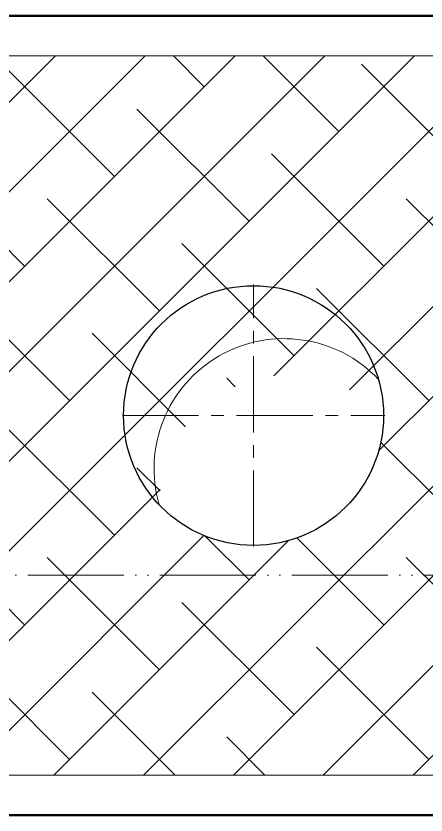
# Model space of a CAD drawing. Header units: millimetres. Extents: x 163705 to 1616509, y 81827 to 302547.
# Drawn here: x 253334 to 254359, y 148260 to 150260 of the extents above; entities that cross this region are included whole.
import ezdxf

# ---------------------------------------------------------------- set-up
doc = ezdxf.new("R2010")
doc.units = ezdxf.units.MM
doc.header["$LTSCALE"] = 10
doc.linetypes.add('ACAD_ISO05W100', pattern=[33, 24, -3, 0, -3, 0, -3])
doc.linetypes.add('CENTER2', pattern=[28.575, 19.05, -3.175, 3.175, -3.175])
for name, color, linetype, lineweight in [('1-中心线', 1, 'CENTER2', 0), ('1-剖面线', 8, 'Continuous', 0), ('1-双点线', 8, 'ACAD_ISO05W100', 0), ('1-填充', 8, 'Continuous', 18), ('1-建筑轮廓', 7, 'Continuous', 20), ('1-设备轮廓', 2, 'Continuous', 18)]:
    doc.layers.add(name, color=color, linetype=linetype, lineweight=lineweight)

# ---------------------------------------------------------------- blocks, each defined once
blk = doc.blocks.new('G$C5C029050')
at = {"layer": '1-双点线'}
blk.add_line((1, 53039.4), (92688.6, 53039.4), dxfattribs=at)
blk = doc.blocks.new('G$CE8A1B22C')
blk.add_circle((328, 328), 325)
at = {"layer": '1-中心线'}
for p, q in [((328, 0), (328, 656)), ((0, 328), (656, 328))]:
    blk.add_line(p, q, dxfattribs=at)
at = {"layer": '1-剖面线'}
blk.add_arc((404.3, 195.4), 325, 43.5125, 196.2853, dxfattribs=at)
blk = doc.blocks.new('A$C5A5F0ED2')
at = {"layer": '1-填充'}
h = blk.add_hatch(dxfattribs=at)
h.set_pattern_fill('ANSI38', color=256, scale=50)
h.paths.add_polyline_path([(100, 100), (5900, 100), (5900, 1900), (100, 1900)])
h.paths.add_polyline_path([(675, 1000, 1), (1325, 1000, 1)], flags=16)
h.paths.add_polyline_path([(3325, 1000, 0.677608), (2764.3, 776.2, 0.677608)], flags=16)
h.paths.add_polyline_path([(5325, 1000, 0.677608), (4764.3, 776.2, 0.677608)], flags=16)
for points in [[(0, 0), (6000, 0), (6000, 2000), (0, 2000)], [(100, 100), (5900, 100), (5900, 1900), (100, 1900)]]:
    blk.add_lwpolyline(points, close=True, dxfattribs=at)
blk.add_blockref('G$CE8A1B22C', (2672, 672))
blk = doc.blocks.new('A$C7121566b')
at = {"layer": '1-中心线'}
blk.add_line((0, 9700.1), (51999.9, 9700.1), dxfattribs=at)
at = {"layer": '1-设备轮廓', "lineweight": 50, "ltscale": 5}
for points in [[(4499.7, 9700.1), (47799.6, 9700.1)], [(4499.7, 7700.1), (47799.6, 7700.1)]]:
    blk.add_lwpolyline(points, dxfattribs=at)
for name, p in [('A$C5A5F0ED2', (40999.7, 7700.1)), ('G$CE8A1B22C', (43671.7, 8372.1))]:
    blk.add_blockref(name, p)

msp = doc.modelspace()

# ---------------------------------------------------------------- linework, layer by layer
at = {"layer": '1-中心线'}
msp.add_line((183311.682, 150259.632), (261928.108, 150259.632), dxfattribs=at)

# ---------------------------------------------------------------- block references
msp.add_blockref('A$C7121566b', (209928.183, 140559.499))
at = {"layer": '1-建筑轮廓'}
msp.add_blockref('G$C5C029050', (181709.24, 95820.209), dxfattribs=at)

doc.saveas('drawing.dxf')
